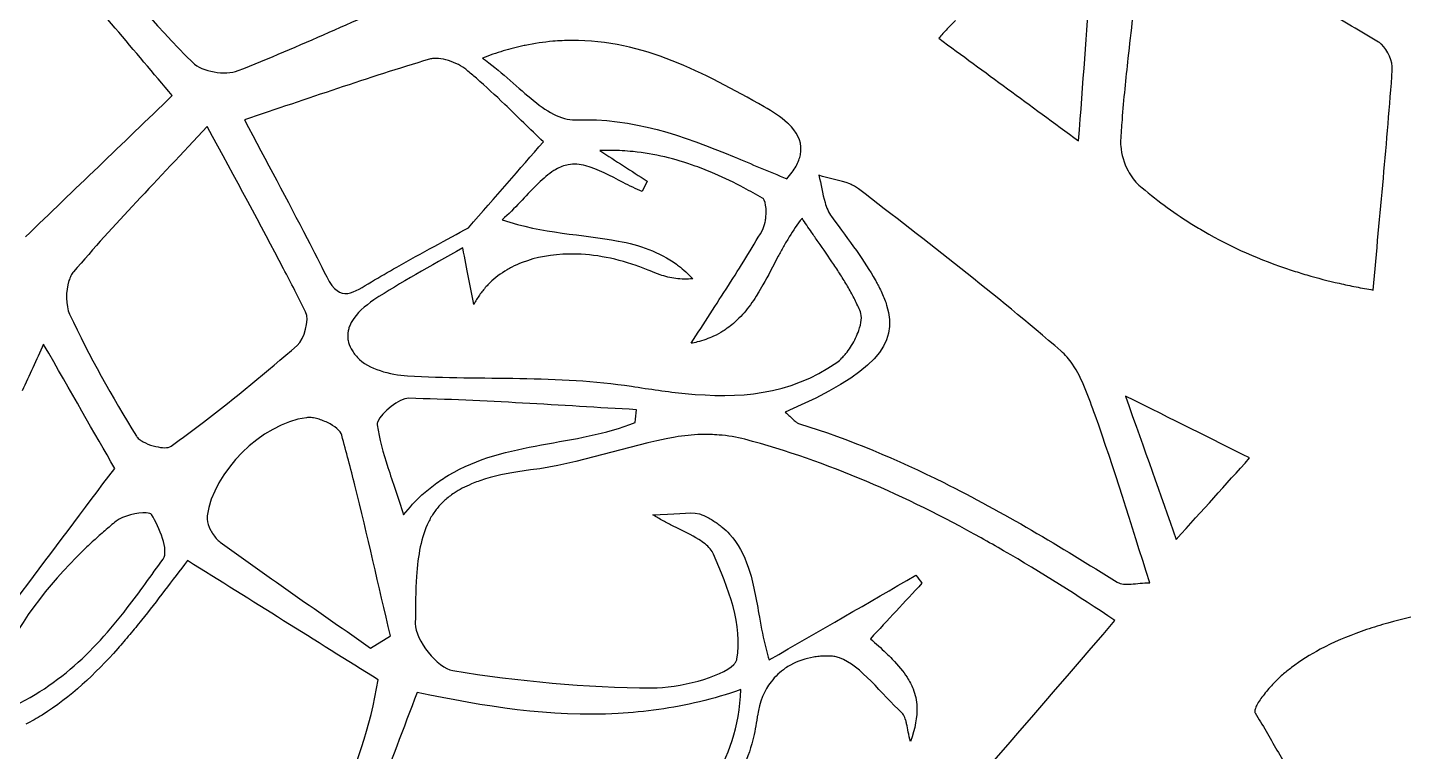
# Model space of a CAD drawing. Extents: x 0 to 430, y 0 to 430.
# Drawn here: x 82.9 to 142.4, y 180.9 to 212.3 of the extents above; entities that cross this region are included whole.
import ezdxf

# ---------------------------------------------------------------- set-up
doc = ezdxf.new("R2010")
doc.units = 0
doc.layers.add('Calque_1', color=7, linetype='CONTINUOUS')

msp = doc.modelspace()

# ---------------------------------------------------------------- linework, layer by layer
at = {"layer": 'Calque_1', "color": 7}
for points in [[(106.4433, 211.70616), (106.44277, 211.70586)], [(130.51469, 210.93535), (130.51469, 210.93483)], [(102.319, 210.06924), (102.31848, 210.06924)], [(104.67131, 209.20243), (104.67183, 209.20243)], [(115.7864, 208.1317), (115.78588, 208.1317)], [(105.22011, 207.3185), (105.22011, 207.31902)], [(108.14848, 206.94635), (108.14861, 206.94646)], [(112.22007, 206.10812), (112.21955, 206.10812)], [(130.52176, 206.07053), (130.52176, 206.07001)], [(108.67364, 205.55925), (108.67313, 205.55925)], [(109.70717, 205.62075), (109.48962, 205.17271)], [(117.13617, 205.87046), (117.13618, 205.87016)], [(118.68078, 205.4007), (118.68026, 205.4007)], [(118.86164, 205.28236), (118.86113, 205.28236)], [(117.40644, 204.69813), (117.40644, 204.69762)], [(114.84622, 204.06024), (114.84622, 204.06075)], [(116.41305, 204.01009), (116.41254, 204.00957)], [(133.7965, 203.45157), (133.79702, 203.45157)], [(108.46229, 203.02867), (108.46281, 203.02867)], [(115.61207, 202.78691), (115.61207, 202.7864)], [(118.76243, 202.61144), (118.76295, 202.61092)], [(84.68548, 201.31476), (84.68548, 201.31424)], [(84.77278, 201.52663), (84.77278, 201.52612)], [(95.84084, 201.47751), (95.84084, 201.47699)], [(118.11579, 201.50895), (118.11579, 201.50947)], [(123.28825, 201.83657), (123.28773, 201.83657)], [(137.58128, 201.77105), (137.5818, 201.77105)], [(114.48759, 200.73639), (114.48759, 200.73587)], [(118.42017, 201.00563), (118.41965, 201.00563), (118.41965, 201.00614)], [(119.73389, 201.06166), (119.73441, 201.06115)], [(141.12628, 200.90806), (141.12628, 200.90857)], [(119.98297, 200.51389), (119.98349, 200.51337)], [(120.07449, 200.25241), (120.07449, 200.25189)], [(96.75863, 199.06463), (96.75863, 199.06411)], [(96.79273, 199.22999), (96.79273, 199.22948)], [(96.85063, 199.39071), (96.85063, 199.39019)], [(118.86613, 199.15354), (118.86613, 199.15406)], [(83.59042, 198.55846), (83.58991, 198.55897)], [(96.76923, 198.72201), (96.76923, 198.7215)], [(97.01676, 198.18148), (97.01676, 198.18096)], [(118.35816, 198.22078), (118.35816, 198.2213)], [(128.11224, 197.70711), (128.11224, 197.70763)], [(128.66931, 196.63741), (128.6688, 196.63792)], [(111.36059, 196.43275), (111.36111, 196.43275)], [(130.4072, 196.31979), (130.4072, 196.31928)], [(95.16551, 195.38766), (95.16594, 195.3881)], [(116.04011, 195.29716), (116.04063, 195.29716)], [(116.17137, 195.1876), (116.17189, 195.1876)], [(116.29798, 195.123), (116.29849, 195.123)], [(87.72458, 194.46142), (87.72509, 194.46142)], [(87.89666, 194.34567), (87.89717, 194.34567)], [(96.49463, 194.6249), (96.49463, 194.62542)], [(112.0501, 194.65667), (112.05018, 194.65843)], [(112.81957, 194.63647), (112.81905, 194.63647)], [(97.061, 192.46535), (97.061, 192.46586)], [(122.54307, 192.57793), (122.54359, 192.57793)], [(100.78007, 191.64259), (100.77955, 191.64259)], [(112.16386, 191.15114), (112.16438, 191.15114)], [(90.66451, 190.99825), (90.66451, 190.99773)], [(100.24367, 190.86641), (100.24367, 190.86589)], [(110.83164, 190.69794), (110.83113, 190.69794)], [(112.78501, 190.78475), (112.78553, 190.78475)], [(112.96175, 190.64677), (112.96226, 190.64677)], [(90.90531, 190.36987), (90.90531, 190.36935)], [(132.60862, 190.11862), (132.60914, 190.11862), (132.60914, 190.11914)], [(125.13768, 189.63006), (125.13716, 189.63006)], [(87.83047, 186.62946), (87.83047, 186.62894)], [(87.31991, 186.00469), (87.31991, 186.00417)], [(97.74106, 185.41978), (98.59941, 185.94326), (98.59941, 185.94378)], [(119.37169, 185.82381), (119.37169, 185.8233)], [(86.79694, 185.39594), (86.79694, 185.39542)], [(116.90462, 185.02434), (116.9041, 185.02434)], [(120.31944, 184.93756), (120.31944, 184.93705)], [(115.68764, 184.54323), (115.68712, 184.54323)], [(120.95661, 184.15415), (120.95661, 184.15363)], [(121.10337, 183.90352), (121.10337, 183.903)], [(121.21861, 183.65392), (121.21861, 183.6534)], [(136.56135, 183.60379), (136.56135, 183.60328)], [(136.77787, 183.84771), (136.77787, 183.84719)], [(121.38449, 182.88394), (121.38449, 182.88342)], [(136.06991, 182.9041), (136.06991, 182.90358)], [(136.19341, 183.117), (136.19341, 183.11648)], [(136.36188, 183.35523), (136.36188, 183.35471)], [(114.47013, 182.42349), (114.47013, 182.42298)], [(120.80314, 182.52789), (120.80314, 182.52841)], [(120.90284, 182.2876), (120.90284, 182.28811)], [(136.00131, 182.66539), (136.00131, 182.66487)], [(136.01681, 182.61527), (136.01681, 182.61476)], [(120.93904, 182.13773), (120.93904, 182.13825)]]:
    msp.add_lwpolyline(points, dxfattribs=at)
for points in [[(100.46898, 210.92448)], [(90.67218, 207.9825)], [(99.39567, 196.22319)], [(130.4072, 196.31979)], [(88.03201, 191.26694)], [(89.81795, 189.20243)], [(113.76274, 183.62399)]]:
    msp.add_lwpolyline(points, close=True, dxfattribs=at)
for points in [[(85.36813, 216.02639), (86.85095, 214.20146), (88.38893, 212.41143), (90.04381, 210.74403)], [(215, 0.14453), (96.33861, 0.14454), (0.14456, 96.33859), (0.14455, 214.99998)], [(89.16062, 209.31781), (87.54021, 211.23517), (85.85912, 213.22396), (84.14543, 215.25181)], [(130.90536, 214.37752), (130.78528, 213.26077), (130.64369, 212.10793), (130.51469, 210.93535)], [(92.00441, 210.39935), (94.65632, 211.44268), (97.24416, 212.64983), (99.86078, 213.80172)], [(128.38252, 207.35677), (128.57317, 209.92255), (128.72803, 212.00529), (128.8905, 214.19149)], [(141.36503, 211.62881), (140.58649, 212.08422), (139.81218, 212.55771), (139.02099, 212.99358)], [(122.69088, 212.20195), (122.57041, 212.07454), (122.45065, 211.93998), (122.33224, 211.79732)], [(123.0552, 212.56265), (122.93263, 212.44974), (122.81133, 212.32936), (122.69088, 212.20195)], [(104.38399, 211.4824), (104.23177, 211.4503), (104.07813, 211.4145), (103.92356, 211.37491)], [(104.42739, 211.4904), (104.41289, 211.4874), (104.39849, 211.4854), (104.38399, 211.4824)], [(105.62577, 211.66816), (105.23419, 211.63386), (104.8347, 211.57466), (104.42739, 211.4904)], [(106.03711, 211.69556), (105.90114, 211.68956), (105.76356, 211.68026), (105.62577, 211.66816)], [(106.44277, 211.70586), (106.30855, 211.70506), (106.17308, 211.70186), (106.03711, 211.69556)], [(114.77199, 208.83398), (112.17075, 210.30486), (109.53423, 211.72339), (106.4433, 211.70616)], [(122.33224, 211.79732), (124.34052, 210.32327), (126.22516, 208.94021), (128.38252, 207.35677)], [(141.48595, 211.53841), (141.44665, 211.57421), (141.40605, 211.60481), (141.36503, 211.62881)], [(141.95776, 210.43874), (141.98246, 210.78045), (141.76149, 211.2882), (141.48595, 211.53841)], [(100.28346, 210.89141), (97.62909, 210.10214), (95.01375, 209.18176), (92.28498, 208.27244)], [(100.46898, 210.92451), (100.40358, 210.91951), (100.34121, 210.90861), (100.28346, 210.89141)], [(101.33094, 210.7555), (101.04393, 210.87434), (100.73072, 210.94506), (100.46898, 210.92448)], [(103.03524, 211.10878), (102.88506, 211.05738), (102.73348, 211.00216), (102.581, 210.94341)], [(102.581, 210.94341), (103.31298, 210.42873), (104.00574, 209.7483), (104.67131, 209.20243)], [(103.92356, 211.37491), (103.63185, 211.30011), (103.33574, 211.21164), (103.03524, 211.10878)], [(130.51469, 210.93483), (130.41799, 210.05557), (130.32819, 209.16505), (130.25992, 208.27091)], [(90.04381, 210.74403), (90.43661, 210.34831), (91.4609, 210.18577), (92.00441, 210.39935)], [(101.73195, 210.54621), (101.61144, 210.62441), (101.47445, 210.6961), (101.33094, 210.7555)], [(101.89938, 210.42477), (101.84858, 210.46657), (101.7922, 210.50707), (101.73195, 210.54621)], [(102.31848, 210.06924), (102.18002, 210.1896), (102.04076, 210.3084), (101.89938, 210.42477)], [(141.12628, 200.90857), (141.42498, 204.20919), (141.7321, 207.32107), (141.95776, 210.43874)], [(103.54579, 208.93907), (103.13879, 209.32994), (102.73426, 209.70822), (102.319, 210.06924)], [(82.80701, 203.21276), (84.92881, 205.25155), (86.97427, 207.21694), (89.16062, 209.31781)], [(104.67183, 209.20243), (105.33729, 208.65671), (105.97514, 208.2454), (106.59678, 208.26864)], [(105.22011, 207.31902), (104.63584, 207.87432), (104.08858, 208.41782), (103.54579, 208.93907)], [(115.78588, 208.1317), (115.49606, 208.39982), (115.13143, 208.63067), (114.77199, 208.83398)], [(90.67216, 207.98257), (88.48034, 205.63093), (86.61659, 203.72116), (84.88595, 201.69768)], [(93.97482, 201.83042), (92.99346, 203.71059), (91.9201, 205.65984), (90.67218, 207.9825)], [(92.28498, 208.27244), (93.23935, 206.45784), (94.14356, 204.78474), (95.00006, 203.13012)], [(106.59678, 208.26864), (109.10391, 208.36234), (111.24641, 207.59065), (113.47698, 206.66771)], [(115.95021, 207.96633), (115.89891, 208.02303), (115.84436, 208.07808), (115.7864, 208.1317)], [(116.34192, 206.76072), (116.43522, 207.22974), (116.25812, 207.62629), (115.95021, 207.96633)], [(130.25992, 208.27091), (130.23722, 207.97281), (130.21642, 207.67407), (130.19892, 207.37536)], [(101.97845, 203.60348), (103.14561, 204.9408), (104.19245, 206.14063), (105.22011, 207.3185)], [(130.19892, 207.37536), (130.19392, 207.29576), (130.19592, 207.21263), (130.20292, 207.1268)], [(108.14861, 206.94646), (107.98807, 206.94746), (107.82641, 206.94446), (107.66337, 206.93746)], [(107.66337, 206.93746), (108.34447, 206.49852), (109.02607, 206.05968), (109.70717, 205.62075)], [(109.09726, 206.89515), (108.78562, 206.92655), (108.46956, 206.94425), (108.14848, 206.94635)], [(110.47082, 206.66364), (110.02243, 206.76926), (109.56472, 206.84798), (109.09726, 206.89515)], [(111.79064, 206.27038), (111.35873, 206.42536), (110.91921, 206.55801), (110.47082, 206.66364)], [(113.47698, 206.66771), (114.22052, 206.36006), (114.97386, 206.03584), (115.75384, 205.72099)], [(116.1533, 206.2667), (116.2496, 206.4398), (116.31081, 206.60438), (116.34192, 206.76072)], [(130.20292, 207.1268), (130.23092, 206.78348), (130.34804, 206.40196), (130.52176, 206.07053)], [(105.76064, 206.1246), (105.70264, 206.0915), (105.64482, 206.0552), (105.58753, 206.01608)], [(106.29601, 206.32872), (106.11169, 206.29502), (105.93456, 206.22394), (105.76064, 206.1246)], [(106.6655, 206.34732), (106.53967, 206.35632), (106.41623, 206.35032), (106.29601, 206.32872)], [(107.04997, 206.28272), (106.91965, 206.31602), (106.79133, 206.33862), (106.6655, 206.34732)], [(108.67313, 205.55925), (108.12412, 205.84377), (107.57128, 206.14957), (107.04997, 206.28272)], [(112.21955, 206.10812), (112.07722, 206.16462), (111.93461, 206.21872), (111.79064, 206.27038)], [(112.64433, 205.9319), (112.50369, 205.9928), (112.36225, 206.0517), (112.22007, 206.10812)], [(115.75384, 205.72099), (115.92559, 205.91209), (116.05702, 206.09359), (116.1533, 206.2667)], [(130.52176, 206.07001), (130.65202, 205.82161), (130.81437, 205.60137), (130.99409, 205.4468)], [(105.58753, 206.01608), (105.35836, 205.85968), (105.13379, 205.65824), (104.90592, 205.43214)], [(109.48962, 205.17271), (109.22162, 205.28), (108.94801, 205.41707), (108.67364, 205.55925)], [(113.89284, 205.33039), (113.48267, 205.54736), (113.06669, 205.7491), (112.64433, 205.9319)], [(118.4813, 205.4958), (118.0685, 205.66623), (117.57163, 205.72929), (117.13617, 205.87046)], [(117.13618, 205.87016), (117.24627, 205.49446), (117.29788, 205.0751), (117.40644, 204.69813)], [(118.68026, 205.4007), (118.61676, 205.436), (118.55015, 205.4673), (118.4813, 205.4958)], [(130.99409, 205.4468), (131.34814, 205.14231), (131.70976, 204.85357), (132.07929, 204.58019)], [(104.90592, 205.43214), (104.45018, 204.97994), (103.98162, 204.4298), (103.43934, 203.94903)], [(114.70622, 204.8777), (114.4372, 205.03416), (114.1663, 205.18573), (113.89284, 205.33039)], [(114.74242, 204.8462), (114.73112, 204.8595), (114.71922, 204.8702), (114.70622, 204.8777)], [(114.77392, 204.7987), (114.76392, 204.8171), (114.75372, 204.8329), (114.74242, 204.8462)], [(118.86113, 205.28236), (118.80433, 205.32616), (118.74417, 205.36546), (118.68078, 205.4007)], [(123.28773, 201.83657), (121.82252, 202.99811), (120.34145, 204.14003), (118.86164, 205.28236)], [(114.85762, 204.27728), (114.85962, 204.49113), (114.83172, 204.68815), (114.77392, 204.7987)], [(114.84622, 204.06075), (114.85322, 204.13325), (114.85702, 204.206), (114.85762, 204.27728)], [(117.40644, 204.69762), (117.47154, 204.47162), (117.55729, 204.26048), (117.6886, 204.0837)], [(132.07929, 204.58019), (132.44884, 204.30679), (132.8263, 204.04889), (133.21204, 203.80555)], [(103.43934, 203.94903), (105.18568, 203.34031), (106.91277, 203.32785), (108.46229, 203.02867)], [(114.69585, 203.49542), (114.74835, 203.58612), (114.78815, 203.71068), (114.81522, 203.84785)], [(114.81522, 203.84785), (114.82872, 203.91625), (114.83912, 203.98792), (114.84622, 204.06024)], [(116.41254, 204.00957), (116.20858, 203.74974), (116.02566, 203.47912), (115.8565, 203.20342)], [(116.82337, 203.40858), (116.68572, 203.60816), (116.54658, 203.80562), (116.41305, 204.01009)], [(117.6886, 204.0837), (118.0831, 203.55257), (118.44425, 203.06463), (118.76243, 202.61144)], [(133.21204, 203.80555), (133.4049, 203.68389), (133.59946, 203.56592), (133.7965, 203.45157)], [(95.00006, 203.13012), (95.28556, 202.57861), (95.5658, 202.0296), (95.84084, 201.47751)], [(98.87218, 201.89919), (99.96861, 202.51754), (101.04706, 203.08927), (101.97845, 203.60348)], [(113.97909, 202.29962), (114.22455, 202.69702), (114.46369, 203.09429), (114.69585, 203.49542)], [(115.8565, 203.20342), (115.7719, 203.06552), (115.69091, 202.92666), (115.61207, 202.78691)], [(117.10345, 202.99827), (117.00915, 203.13298), (116.9173, 203.2724), (116.82337, 203.40858)], [(133.79702, 203.45157), (134.97916, 202.76559), (136.23723, 202.20992), (137.58128, 201.77105)], [(101.72936, 202.73417), (100.28264, 201.89486), (99.0422, 201.24968), (97.88515, 200.47901)], [(102.21356, 200.28678), (102.053, 201.09819), (101.92466, 201.74609), (101.72936, 202.73417)], [(106.33217, 202.46597), (105.59587, 202.45557), (104.90519, 202.33078), (104.29509, 202.09442)], [(109.23742, 201.96419), (108.24388, 202.31363), (107.25255, 202.47905), (106.33217, 202.46597)], [(108.46281, 203.02867), (109.3733, 202.85283), (110.2223, 202.57613), (110.9779, 202.02304)], [(115.49683, 202.57659), (115.45853, 202.50659), (115.41903, 202.43681), (115.38159, 202.36678)], [(115.61207, 202.7864), (115.57277, 202.7167), (115.53507, 202.64653), (115.49683, 202.57659)], [(117.79075, 202.0066), (117.56831, 202.33696), (117.33614, 202.66603), (117.10345, 202.99827)], [(118.76295, 202.61092), (119.08096, 202.15797), (119.35606, 201.73993), (119.57789, 201.3495)], [(97.77457, 201.26564), (98.13926, 201.48155), (98.5067, 201.69309), (98.87218, 201.89919)], [(103.85274, 201.8965), (103.78194, 201.8601), (103.71243, 201.8217), (103.64448, 201.78177)], [(104.29509, 202.09442), (104.14272, 202.03542), (103.99449, 201.96941), (103.85274, 201.8965)], [(109.83325, 201.73268), (109.63493, 201.81728), (109.43613, 201.89431), (109.23742, 201.96419)], [(110.9779, 202.02304), (111.0079, 202.00104), (111.0381, 201.98024), (111.0678, 201.95744)], [(111.0678, 201.95744), (111.27993, 201.79427), (111.48454, 201.60832), (111.68069, 201.3952)], [(113.2241, 201.1028), (113.48182, 201.50491), (113.73364, 201.90223), (113.97909, 202.29962)], [(115.38159, 202.36678), (115.15648, 201.94611), (114.94436, 201.52665), (114.71858, 201.12758)], [(118.11579, 201.50947), (118.01055, 201.67605), (117.90197, 201.84142), (117.79075, 202.0066)], [(84.68548, 201.31424), (84.53645, 200.85802), (84.54346, 200.23059), (84.71808, 199.85955)], [(84.77278, 201.52612), (84.73938, 201.46172), (84.71028, 201.39064), (84.68548, 201.31476)], [(84.88595, 201.69768), (84.84395, 201.64858), (84.80625, 201.59118), (84.77278, 201.52663)], [(94.92877, 199.9618), (94.61899, 200.58444), (94.30196, 201.20366), (93.97482, 201.83042)], [(95.84084, 201.47699), (96.43195, 200.29036), (97.03083, 200.82534), (97.77457, 201.26564)], [(103.64448, 201.78177), (103.37219, 201.62194), (103.12331, 201.43431), (102.90241, 201.21953)], [(110.26734, 201.56732), (110.12012, 201.61582), (109.9757, 201.67189), (109.83325, 201.73268)], [(110.94998, 201.4066), (110.71507, 201.4381), (110.48815, 201.4945), (110.26734, 201.56732)], [(111.68069, 201.3952), (111.42782, 201.3688), (111.18474, 201.3751), (110.94998, 201.4066)], [(118.41965, 201.00614), (118.32275, 201.17525), (118.22096, 201.34249), (118.11579, 201.50895)], [(119.57789, 201.3495), (119.60799, 201.2965), (119.63449, 201.24497), (119.66259, 201.19292)], [(127.61718, 198.274), (126.20243, 199.4939), (124.75335, 200.67512), (123.28825, 201.83657)], [(137.5818, 201.77105), (137.80568, 201.69795), (138.03214, 201.62794), (138.26083, 201.56125)], [(138.26083, 201.56125), (138.7185, 201.42777), (139.18586, 201.30657), (139.66332, 201.19796)], [(102.45438, 200.69037), (102.41018, 200.62647), (102.36798, 200.56126), (102.32777, 200.494)], [(102.74222, 201.05365), (102.63878, 200.93937), (102.54273, 200.81824), (102.45438, 200.69037)], [(102.90241, 201.21953), (102.84721, 201.16583), (102.79388, 201.11076), (102.74222, 201.05365)], [(111.61128, 198.60217), (112.16956, 199.47608), (112.70866, 200.29856), (113.2241, 201.1028)], [(114.48759, 200.73587), (114.40849, 200.60825), (114.32667, 200.48376), (114.24161, 200.36277)], [(114.71858, 201.12758), (114.64338, 200.9946), (114.5668, 200.86414), (114.48759, 200.73639)], [(118.6956, 200.49248), (118.6091, 200.66559), (118.51717, 200.8364), (118.42017, 201.00563)], [(119.66259, 201.19292), (119.68619, 201.14922), (119.71169, 201.10472), (119.73389, 201.06166)], [(119.73441, 201.06115), (119.83161, 200.87269), (119.91472, 200.69057), (119.98297, 200.51389)], [(139.66332, 201.19796), (139.90207, 201.14366), (140.14349, 201.09277), (140.38731, 201.04448)], [(140.38731, 201.04448), (140.63112, 200.99618), (140.8773, 200.95048), (141.12628, 200.90806)], [(97.88515, 200.47901), (97.49753, 200.22094), (97.136, 199.90433), (96.92913, 199.54625)], [(102.32777, 200.494), (102.28747, 200.4266), (102.24967, 200.35753), (102.21356, 200.28678)], [(114.24161, 200.36277), (114.07126, 200.12042), (113.88725, 199.89306), (113.68144, 199.68581)], [(120.07449, 200.25189), (120.60278, 198.53517), (119.554, 197.31249), (115.68199, 195.62375)], [(118.93642, 199.9659), (118.86272, 200.14417), (118.7821, 200.31935), (118.6956, 200.49248)], [(119.98349, 200.51337), (120.01759, 200.42517), (120.04809, 200.33805), (120.07449, 200.25241)], [(84.71808, 199.85955), (85.57041, 198.04748), (86.5467, 196.28527), (87.60938, 194.58752)], [(94.5629, 198.51228), (94.88293, 198.79013), (95.10329, 199.61093), (94.92877, 199.9618)], [(96.92913, 199.54625), (96.89963, 199.49505), (96.87343, 199.44351), (96.85063, 199.39071)], [(113.68144, 199.68581), (113.52715, 199.53044), (113.36052, 199.38645), (113.17863, 199.25638)], [(118.86613, 199.15406), (118.92223, 199.31319), (118.95993, 199.46695), (118.97362, 199.60571)], [(118.97362, 199.60571), (118.98732, 199.74447), (118.97662, 199.86811), (118.93642, 199.9659)], [(96.75863, 199.06411), (96.75163, 199.00831), (96.74823, 198.95227), (96.74963, 198.89513)], [(96.74963, 198.89513), (96.75163, 198.83803), (96.75763, 198.78041), (96.76923, 198.72201)], [(96.79273, 199.22948), (96.77733, 199.17528), (96.76583, 199.12025), (96.75863, 199.06463)], [(96.85063, 199.39019), (96.82783, 199.33759), (96.80813, 199.28418), (96.79273, 199.22999)], [(112.58331, 198.91015), (112.36723, 198.81014), (112.13273, 198.72622), (111.87586, 198.66107)], [(112.99156, 199.1308), (112.86319, 199.0504), (112.72737, 198.97681), (112.58331, 198.91015)], [(113.17863, 199.25638), (113.11803, 199.21298), (113.05574, 199.17098), (112.99156, 199.1308)], [(118.73126, 198.83212), (118.78306, 198.93947), (118.82876, 199.0476), (118.86613, 199.15354)], [(83.58991, 198.55897), (83.2868, 197.88064), (82.97731, 197.21121), (82.66851, 196.54824)], [(86.66775, 193.19444), (85.80619, 194.696), (84.77115, 196.50016), (83.59042, 198.55846)], [(90.5094, 195.1962), (91.89554, 196.25685), (93.24522, 197.36817), (94.5629, 198.51228)], [(96.76923, 198.7215), (96.79193, 198.60471), (96.83463, 198.48561), (96.90049, 198.36441)], [(96.90049, 198.36441), (96.93349, 198.30381), (96.97189, 198.24303), (97.01676, 198.18148)], [(111.87586, 198.66107), (111.79026, 198.63937), (111.70192, 198.61967), (111.61128, 198.60217)], [(118.35816, 198.2213), (118.42846, 198.3133), (118.49585, 198.41201), (118.55866, 198.51482)], [(118.55866, 198.51482), (118.62146, 198.61763), (118.67941, 198.72461), (118.73126, 198.83212)], [(97.01676, 198.18096), (97.06166, 198.11936), (97.11266, 198.05785), (97.17024, 197.99544)], [(97.17024, 197.99544), (97.64044, 197.4854), (98.58952, 197.23897), (99.34065, 197.19549)], [(111.36111, 196.43275), (113.66037, 196.20732), (115.86194, 196.34475), (117.91574, 197.77633)], [(117.91574, 197.77633), (117.99054, 197.82843), (118.06574, 197.89398), (118.14002, 197.96909)], [(118.14002, 197.96909), (118.16472, 197.99409), (118.18852, 198.02569), (118.21292, 198.05279)], [(118.21292, 198.05279), (118.22512, 198.06629), (118.23702, 198.08069), (118.24912, 198.09469)], [(118.24912, 198.09469), (118.28542, 198.13679), (118.32302, 198.17479), (118.35816, 198.22078)], [(128.11224, 197.70763), (127.9663, 197.92125), (127.80318, 198.11353), (127.61718, 198.274)], [(128.6688, 196.63792), (128.51081, 197.01863), (128.33104, 197.38675), (128.11224, 197.70711)], [(99.34065, 197.19549), (102.57108, 197.00788), (105.85397, 197.23469), (109.0305, 196.74436)], [(109.0305, 196.74436), (109.81691, 196.62293), (110.59411, 196.50791), (111.36059, 196.43275)], [(129.09564, 195.49329), (128.96339, 195.86331), (128.82725, 196.25675), (128.66931, 196.63741)], [(99.39566, 196.22319), (98.98183, 196.23319), (98.21053, 195.60135), (98.05569, 195.22273)], [(109.24623, 195.72968), (105.96328, 195.91319), (102.68135, 196.1488), (99.39567, 196.22319)], [(135.78258, 193.64295), (134.09461, 194.48336), (132.52708, 195.26415), (130.4072, 196.31979)], [(130.4072, 196.31928), (131.265, 193.9031), (131.89224, 192.13636), (132.60862, 190.11862)], [(94.96389, 195.3861), (93.0125, 195.13177), (90.93229, 193.03266), (90.66751, 191.13881)], [(95.16594, 195.3881), (95.09334, 195.3951), (95.02502, 195.3941), (94.96389, 195.3861)], [(95.39444, 195.34786), (95.31534, 195.36716), (95.23814, 195.38086), (95.16551, 195.38766)], [(95.87296, 195.17267), (95.71872, 195.24797), (95.5527, 195.30933), (95.39444, 195.34786)], [(109.19613, 195.17984), (109.21283, 195.36307), (109.22983, 195.54618), (109.24623, 195.72968)], [(115.68199, 195.62375), (115.8364, 195.49535), (115.9465, 195.38351), (116.04011, 195.29716)], [(131.46604, 188.24464), (130.62958, 190.83039), (129.92171, 193.18293), (129.09564, 195.49329)], [(89.11103, 194.15285), (89.58144, 194.49443), (90.04735, 194.84263), (90.5094, 195.1962)], [(96.49463, 194.62542), (96.44203, 194.81645), (96.18147, 195.02219), (95.87296, 195.17267)], [(98.05569, 195.22273), (98.03349, 195.16863), (98.02399, 195.11971), (98.02989, 195.07856)], [(98.02989, 195.07856), (98.11689, 194.46747), (98.28452, 193.86777), (98.48929, 193.23371)], [(101.11652, 192.89884), (103.6081, 194.38323), (106.63519, 194.14745), (109.19613, 195.17984)], [(116.04063, 195.29716), (116.08733, 195.25416), (116.12963, 195.21696), (116.17137, 195.1876)], [(116.17189, 195.1876), (116.21359, 195.1583), (116.25439, 195.1364), (116.29798, 195.123)], [(116.29849, 195.123), (118.46903, 194.45191), (120.53724, 193.57719), (122.54307, 192.57793)], [(87.60938, 194.58752), (87.62288, 194.56592), (87.63958, 194.54452), (87.65898, 194.52342)], [(87.65898, 194.52342), (87.67838, 194.50232), (87.70018, 194.48172), (87.72458, 194.46142)], [(87.72509, 194.46142), (87.77399, 194.42092), (87.832, 194.38182), (87.89666, 194.34567)], [(87.89717, 194.34567), (88.02669, 194.27337), (88.18207, 194.21136), (88.33901, 194.16635)], [(88.33901, 194.16635), (88.61392, 194.08755), (88.89431, 194.06043), (89.05163, 194.12135)], [(89.05163, 194.12135), (89.07413, 194.13035), (89.09393, 194.14045), (89.11103, 194.15285)], [(97.061, 192.46586), (96.88002, 193.18762), (96.692, 193.90766), (96.49463, 194.6249)], [(110.92002, 194.54319), (108.81792, 194.1606), (106.77592, 193.38258), (104.66562, 193.12415)], [(112.05018, 194.65843), (111.66572, 194.64843), (111.28447, 194.60953), (110.92002, 194.54319)], [(112.43509, 194.65667), (112.30675, 194.65967), (112.17826, 194.65967), (112.0501, 194.65667)], [(112.81905, 194.63647), (112.69154, 194.64667), (112.56343, 194.65327), (112.43509, 194.65667)], [(113.93474, 194.44941), (113.57809, 194.54441), (113.20207, 194.60592), (112.81957, 194.63647)], [(124.16306, 190.18403), (120.90544, 191.99805), (117.54709, 193.48711), (113.93474, 194.44941)], [(132.60914, 190.11914), (133.76812, 191.40614), (134.72665, 192.47018), (135.78258, 193.64295)], [(78.78865, 182.70568), (81.32949, 186.08779), (83.95102, 189.57822), (86.66775, 193.19444)], [(98.48929, 193.23371), (98.69399, 192.59971), (98.93582, 191.93115), (99.17142, 191.18215)], [(104.66562, 193.12415), (103.90392, 193.03095), (103.25954, 192.90179), (102.7138, 192.73555)], [(98.59941, 185.94378), (98.08781, 188.11797), (97.60402, 190.29975), (97.061, 192.46535)], [(99.96569, 192.04205), (100.14926, 192.21097), (100.33751, 192.36586), (100.52948, 192.50817)], [(100.52948, 192.50817), (100.62538, 192.57927), (100.72213, 192.64729), (100.8199, 192.71229)], [(100.8199, 192.71229), (100.9178, 192.77739), (101.01686, 192.83947), (101.11652, 192.89884)], [(102.10505, 192.51799), (101.82336, 192.40009), (101.57482, 192.26845), (101.35523, 192.12266)], [(102.7138, 192.73555), (102.49551, 192.66905), (102.29284, 192.59659), (102.10505, 192.51799)], [(122.54359, 192.57793), (125.12256, 191.29313), (127.59843, 189.80134), (130.05579, 188.26864)], [(99.17142, 191.18215), (99.42499, 191.504), (99.69035, 191.78868), (99.96569, 192.04205)], [(100.9537, 191.81209), (100.8929, 191.75719), (100.83517, 191.70075), (100.78007, 191.64259)], [(101.14542, 191.97228), (101.07842, 191.92048), (101.01465, 191.86712), (100.9537, 191.81209)], [(101.35523, 192.12266), (101.28203, 192.07406), (101.2123, 192.02406), (101.14542, 191.97228)], [(88.03201, 191.2669), (87.67527, 191.2825), (87.01302, 191.14362), (86.73648, 190.9155)], [(88.26146, 191.19714), (88.23596, 191.23904), (88.15093, 191.26174), (88.03201, 191.26694)], [(88.76323, 189.27219), (89.02446, 189.63646), (88.60337, 190.63596), (88.26146, 191.19714)], [(100.48138, 191.27414), (100.39238, 191.14477), (100.31374, 191.00906), (100.24367, 190.86641)], [(100.77955, 191.64259), (100.66934, 191.52627), (100.57036, 191.4035), (100.48138, 191.27414)], [(109.95211, 191.18474), (110.85825, 191.18474), (111.50021, 191.33628), (111.97214, 191.21934)], [(110.40014, 190.92532), (110.2531, 191.00592), (110.10317, 191.09172), (109.95211, 191.18474)], [(111.97214, 191.21934), (112.03954, 191.20264), (112.1031, 191.18004), (112.16386, 191.15114)], [(112.16438, 191.15114), (112.31835, 191.07794), (112.46131, 190.99914), (112.59381, 190.91498)], [(86.73648, 190.9155), (86.56903, 190.77743), (86.40411, 190.63784), (86.24091, 190.49641)], [(90.66751, 191.13881), (90.66151, 191.09461), (90.66051, 191.04771), (90.66451, 190.99825)], [(90.66451, 190.99773), (90.67721, 190.84961), (90.73351, 190.68216), (90.81541, 190.52386)], [(100.24367, 190.86589), (99.92848, 190.22404), (99.79256, 189.44642), (99.73104, 188.52237)], [(110.83113, 190.69794), (110.69103, 190.76924), (110.54719, 190.84476), (110.40014, 190.92532)], [(111.93907, 190.11658), (111.63409, 190.30478), (111.25194, 190.48404), (110.83164, 190.69794)], [(112.59381, 190.91498), (112.66011, 190.87288), (112.72371, 190.82948), (112.78501, 190.78475)], [(112.78553, 190.78475), (112.84673, 190.74015), (112.9053, 190.69385), (112.96175, 190.64677)], [(112.96226, 190.64677), (113.07524, 190.55247), (113.17892, 190.45277), (113.27439, 190.34912)], [(85.75773, 190.06646), (85.59897, 189.92129), (85.44263, 189.77389), (85.28851, 189.62463)], [(86.24091, 190.49641), (86.07759, 190.35489), (85.9166, 190.21171), (85.75773, 190.06646)], [(90.81541, 190.52386), (90.84271, 190.47116), (90.87311, 190.41956), (90.90531, 190.36987)], [(90.90531, 190.36935), (91.00221, 190.2199), (91.11838, 190.08891), (91.23552, 190.00348)], [(91.23552, 190.00348), (93.37837, 188.44083), (95.56702, 186.94033), (97.74106, 185.41978)], [(112.21657, 189.92383), (112.13357, 189.99013), (112.04073, 190.05385), (111.93907, 190.11658)], [(113.27439, 190.34912), (113.65648, 189.93425), (113.90631, 189.44719), (114.08726, 188.91458)], [(125.13716, 189.63006), (124.81325, 189.81776), (124.48882, 190.00263), (124.16306, 190.18403)], [(85.28851, 189.62463), (83.74707, 188.13194), (82.44241, 186.4256), (81.47117, 184.31849)], [(112.58192, 189.48252), (112.50832, 189.64845), (112.38253, 189.79128), (112.21657, 189.92383)], [(113.59633, 184.94584), (113.85974, 186.36247), (113.21378, 188.05905), (112.58192, 189.48252)], [(129.95134, 186.61164), (128.35518, 187.67719), (126.7572, 188.69158), (125.13768, 189.63006)], [(87.99739, 188.20766), (88.25477, 188.5617), (88.50885, 188.91783), (88.76323, 189.27219)], [(89.81795, 189.20243), (89.48547, 188.77306), (89.15691, 188.34024), (88.82731, 187.90949)], [(98.07171, 184.0446), (95.35908, 185.73962), (92.61592, 187.4538), (89.81795, 189.20243)], [(114.08726, 188.91458), (114.31336, 188.24871), (114.4322, 187.5106), (114.56733, 186.75037)], [(87.21087, 187.15553), (87.47933, 187.502), (87.74, 187.85361), (87.99739, 188.20766)], [(99.73104, 188.52237), (99.69004, 187.9062), (99.68164, 187.22462), (99.67524, 186.47495)], [(114.98694, 184.90811), (117.20735, 186.18656), (119.27391, 187.37621), (121.34004, 188.56576)], [(121.59894, 188.22108), (120.85612, 187.42126), (120.11314, 186.62173), (119.37169, 185.82381)], [(121.34004, 188.56576), (121.42614, 188.45101), (121.51287, 188.33583), (121.59894, 188.22108)], [(130.05579, 188.26864), (130.09379, 188.24494), (130.13529, 188.22694), (130.17982, 188.21334)], [(130.17982, 188.21334), (130.26892, 188.18614), (130.3705, 188.17684), (130.48212, 188.17774)], [(130.48212, 188.17774), (130.53792, 188.17826), (130.59632, 188.18074), (130.65679, 188.18574)], [(130.65679, 188.18574), (130.77772, 188.19474), (130.90711, 188.20944), (131.04281, 188.22194)], [(131.04281, 188.22194), (131.17838, 188.23444), (131.32085, 188.24464), (131.46604, 188.24464)], [(88.82731, 187.90949), (88.49773, 187.47872), (88.16721, 187.0503), (87.83047, 186.62946)], [(81.42311, 182.55167), (84.02891, 183.51375), (85.73435, 185.24997), (87.21087, 187.15553)], [(87.83047, 186.62894), (87.66219, 186.41863), (87.49186, 186.2104), (87.31991, 186.00469)], [(99.67524, 186.47495), (99.66924, 185.7732), (100.64022, 184.5488), (101.29943, 184.44406)], [(114.33007, 167.07588), (118.81333, 174.06129), (124.50661, 180.20929), (129.95134, 186.61164)], [(114.56733, 186.75037), (114.64843, 186.29429), (114.73543, 185.82941), (114.85517, 185.36803)], [(141.53366, 186.43256), (141.22295, 186.34186), (140.91438, 186.24406), (140.60968, 186.13697)], [(143.41674, 186.91057), (142.78579, 186.76743), (142.15506, 186.61401), (141.53366, 186.43256)], [(87.31991, 186.00417), (87.14796, 185.79846), (86.97381, 185.59564), (86.79694, 185.39594)], [(119.37169, 185.8233), (119.61849, 185.60964), (119.84076, 185.40903), (120.03935, 185.21765)], [(140.60968, 186.13697), (140.00028, 185.9228), (139.40553, 185.67167), (138.83459, 185.36493)], [(86.79694, 185.39542), (85.82378, 184.29666), (84.76671, 183.29983), (83.52169, 182.52222)], [(114.85517, 185.36803), (114.89507, 185.21434), (114.93877, 185.06079), (114.98694, 184.90811)], [(120.03935, 185.21765), (120.13855, 185.12205), (120.23187, 185.02892), (120.31944, 184.93756)], [(138.83459, 185.36493), (138.4064, 185.13486), (137.99141, 184.87371), (137.59436, 184.57376)], [(109.92474, 183.69579), (111.05228, 183.69179), (112.92554, 184.15706), (113.45683, 184.70658)], [(113.45683, 184.70658), (113.49473, 184.74578), (113.52583, 184.78548), (113.54933, 184.82544)], [(113.54933, 184.82544), (113.57283, 184.86544), (113.58883, 184.90544), (113.59633, 184.94584)], [(115.91863, 184.68483), (115.83993, 184.64173), (115.76295, 184.59443), (115.68764, 184.54323)], [(116.9041, 185.02434), (116.57109, 184.96634), (116.23315, 184.85728), (115.91863, 184.68483)], [(117.15266, 185.05844), (117.07046, 185.05044), (116.9879, 185.03884), (116.90462, 185.02434)], [(117.39709, 185.07444), (117.31699, 185.07244), (117.23472, 185.06644), (117.15266, 185.05844)], [(117.63377, 185.07344), (117.55627, 185.07644), (117.47741, 185.07644), (117.39709, 185.07444)], [(117.83376, 185.04914), (117.76726, 185.06264), (117.70055, 185.07084), (117.63377, 185.07344)], [(118.03271, 184.99334), (117.96651, 185.01674), (117.90027, 185.03564), (117.83376, 185.04914)], [(120.73074, 182.61571), (119.86074, 183.41663), (118.95997, 184.66558), (118.03271, 184.99334)], [(120.31944, 184.93705), (120.58223, 184.66281), (120.79387, 184.40597), (120.95661, 184.15415)], [(93.07253, 173.55377), (95.6083, 176.58355), (97.36839, 179.98343), (98.07171, 184.0446)], [(101.29943, 184.44406), (104.1461, 183.992), (107.04417, 183.70564), (109.92474, 183.69579)], [(115.68712, 184.54323), (115.46119, 184.38955), (115.25254, 184.19873), (115.07269, 183.96549)], [(120.95661, 184.15363), (121.01081, 184.06983), (121.05977, 183.98662), (121.10337, 183.90352)], [(136.99646, 184.07147), (136.92476, 184.00177), (136.85119, 183.92652), (136.77787, 183.84771)], [(137.20317, 184.2606), (137.13797, 184.2052), (137.06808, 184.14101), (136.99646, 184.07147)], [(137.59436, 184.57376), (137.4621, 184.47386), (137.33137, 184.36938), (137.20317, 184.2606)], [(99.75688, 183.501), (99.16194, 181.95065), (98.59175, 180.38794), (97.96319, 178.84909)], [(108.44937, 182.58787), (105.52654, 182.43122), (102.64333, 182.88396), (99.75688, 183.501)], [(109.48341, 177.1882), (111.96777, 178.41363), (113.63543, 180.36772), (113.76274, 183.62399)], [(113.76274, 183.62399), (112.56829, 183.20481), (111.38411, 182.92619), (110.20792, 182.75892)], [(115.07269, 183.96549), (114.78361, 183.5906), (114.57197, 183.10351), (114.48203, 182.48909)], [(121.10337, 183.903), (121.14697, 183.8199), (121.18537, 183.73715), (121.21861, 183.65392)], [(121.21861, 183.6534), (121.31851, 183.40344), (121.37271, 183.15097), (121.38449, 182.88394)], [(136.56135, 183.60328), (136.49125, 183.52048), (136.42399, 183.43714), (136.36188, 183.35523)], [(136.77787, 183.84719), (136.70467, 183.76849), (136.63142, 183.68663), (136.56135, 183.60379)], [(121.38449, 182.88342), (121.40399, 182.43824), (121.30639, 181.95273), (121.1075, 181.3724)], [(136.06991, 182.90358), (136.03801, 182.83858), (136.01601, 182.78048), (136.00631, 182.73149)], [(136.19341, 183.11648), (136.14411, 183.04058), (136.10181, 182.96901), (136.06991, 182.9041)], [(136.36188, 183.35471), (136.29978, 183.27281), (136.24278, 183.19294), (136.19341, 183.117)], [(83.52169, 182.52222), (83.29543, 182.3809), (83.06233, 182.24629), (82.82303, 182.12017)], [(110.20792, 182.75892), (109.61983, 182.67532), (109.03393, 182.61921), (108.44937, 182.58787)], [(114.47013, 182.42298), (114.42683, 182.08808), (114.36479, 181.76335), (114.28461, 181.44991)], [(114.48203, 182.48909), (114.47903, 182.46659), (114.47303, 182.44629), (114.47013, 182.42349)], [(120.80314, 182.52841), (120.78204, 182.56141), (120.75834, 182.59041), (120.73074, 182.61571)], [(120.90284, 182.28811), (120.87674, 182.38151), (120.84524, 182.46201), (120.80314, 182.52789)], [(120.93904, 182.13825), (120.92764, 182.19115), (120.91594, 182.24092), (120.90284, 182.2876)], [(136.00631, 182.73149), (136.00131, 182.70699), (136.00031, 182.68489), (136.00131, 182.66539)], [(136.00131, 182.66487), (136.00331, 182.64557), (136.00831, 182.62907), (136.01681, 182.61527)], [(136.01681, 182.61476), (136.17884, 182.35587), (136.33728, 182.09026), (136.49481, 181.82049)], [(121.1075, 181.3724), (121.0243, 181.66564), (120.98481, 181.92566), (120.93904, 182.13773)], [(136.49481, 181.82049), (136.80996, 181.28084), (137.12003, 180.72612), (137.44101, 180.18235)], [(114.28461, 181.44991), (114.16428, 180.97951), (114.00262, 180.53374), (113.80092, 180.11407)]]:
    msp.add_open_spline(points, degree=3, dxfattribs=at)

doc.saveas('drawing.dxf')
